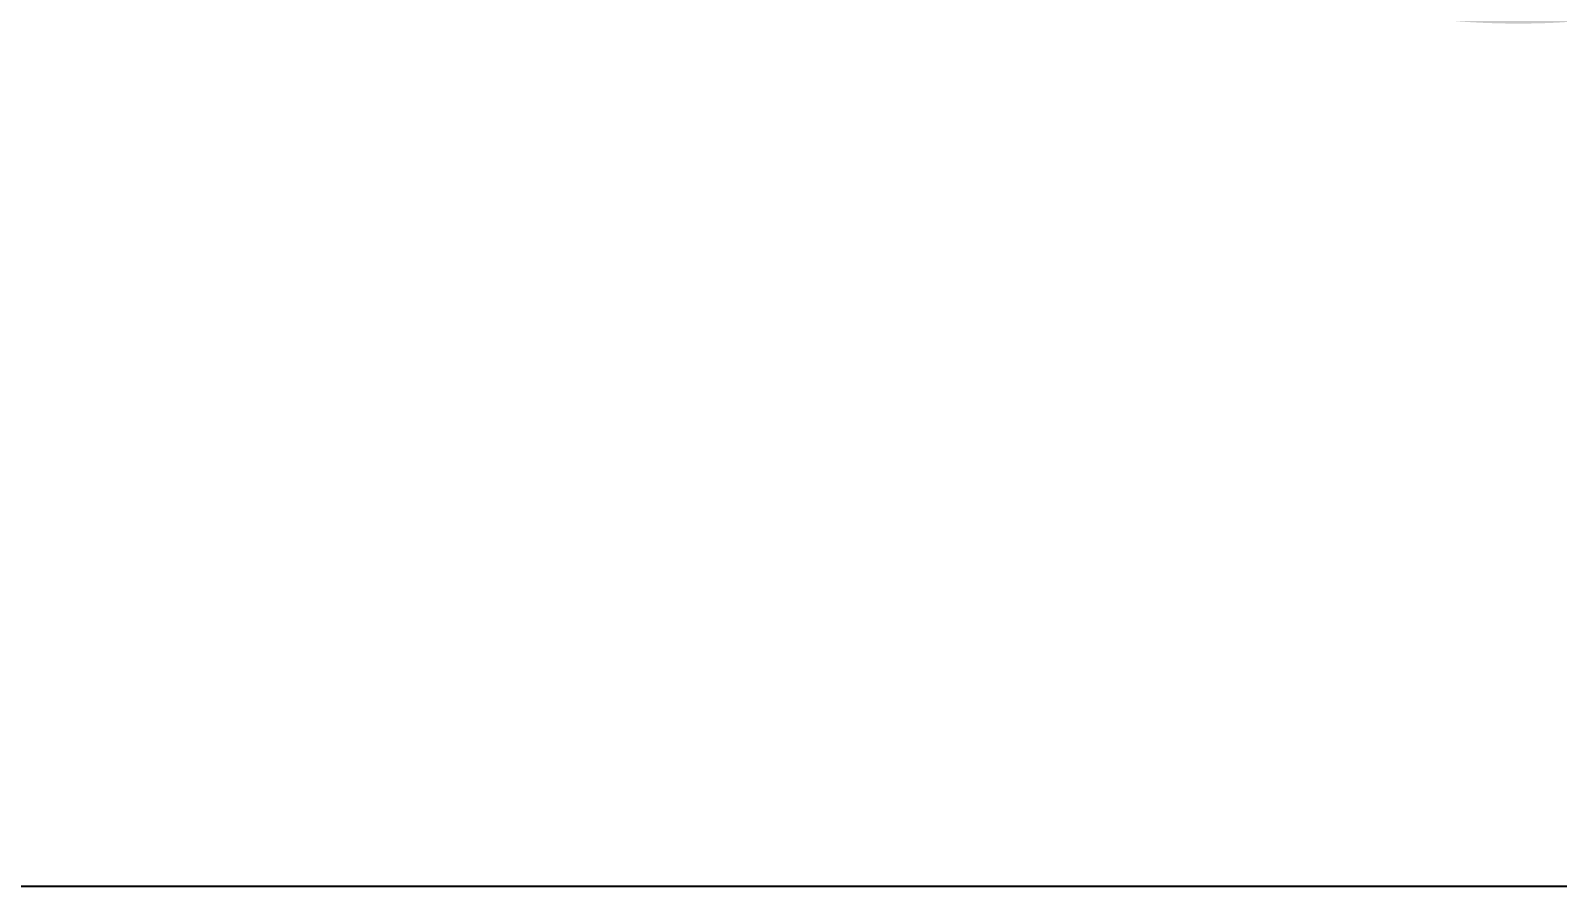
# Model space of a CAD drawing. Header units: millimetres. Extents: x -176651 to 424033, y -469666 to 486614.
# Drawn here: x 6701 to 7794, y 108705 to 109317 of the extents above; entities that cross this region are included whole.
import ezdxf

# ---------------------------------------------------------------- set-up
doc = ezdxf.new("R2010")
doc.units = ezdxf.units.MM
doc.linetypes.add('1625_East Villa$0$DASHED', pattern=[0.75, 0.5, -0.25])
for name, color, linetype in [('1625_East Villa$0$ad-Elevation 10', 8, 'Continuous'), ('1625_East Villa$0$ad-Furniture', 8, 'Continuous'), ('Site Levels$0$ad-Lvl-Plinth', 30, 'Continuous')]:
    doc.layers.add(name, color=color, linetype=linetype)
doc.styles.add('Site Levels$0$Sections_The woods Site plan_Entrances$0$Standard', font='arial.ttf')

# ---------------------------------------------------------------- blocks, each defined once
blk = doc.blocks.new('1625_East Villa$0$zw$DAD3')
at = {"layer": '1625_East Villa$0$ad-Elevation 10', "linetype": '1625_East Villa$0$DASHED'}
blk.add_lwpolyline([(0, -2980), (3365, -2980), (3365, 0), (0, 0)], close=True, dxfattribs=at)
for points in [[(2193.3, 0), (2193.3, -2980)], [(2293.3, 0), (2293.3, -2980)]]:
    blk.add_lwpolyline(points, dxfattribs=at)
blk = doc.blocks.new('1625_East Villa$0$zw$D46D')
at = {"layer": '1625_East Villa$0$ad-Furniture'}
blk.add_blockref('1625_East Villa$0$zw$DAD3', (3610, 8185), dxfattribs=at)
blk = doc.blocks.new('1625_East Villa')
at = {"layer": '1625_East Villa$0$ad-Furniture'}
blk.add_blockref('1625_East Villa$0$zw$D46D', (0, 0), dxfattribs=at)
blk = doc.blocks.new("All Plot's Villa Plans")
at = {"ltscale": 5, "rotation": 352.4703876422526}
blk.add_blockref('1625_East Villa', (852, 104581.7), dxfattribs=at)
blk = doc.blocks.new('Site Levels$0$zw$63CD')
at = {"layer": 'Site Levels$0$ad-Lvl-Plinth', "insert": (15015.8, 10547.2), "char_height": 1269.985, "width": 5416.267, "attachment_point": 5, "style": 'Site Levels$0$Sections_The woods Site plan_Entrances$0$Standard', "bg_fill": 19, "box_fill_scale": 1.5, "bg_fill_color": 257, "bg_fill_transparency": 0}
blk.add_mtext('\\pxt4;499.99', dxfattribs=at)
blk = doc.blocks.new('Site Levels')
at = {"layer": 'Site Levels$0$ad-Lvl-Plinth', "ltscale": 5}
blk.add_blockref('Site Levels$0$zw$63CD', (-5982.9, 99418.6), dxfattribs=at)

msp = doc.modelspace()

# ---------------------------------------------------------------- block references
at = {"ltscale": 5}
msp.add_blockref("All Plot's Villa Plans", (0, 0), dxfattribs=at)

# ---------------------------------------------------------------- next in the draw order: block references
msp.add_blockref('Site Levels', (0, 0), dxfattribs=at)

doc.saveas('drawing.dxf')
